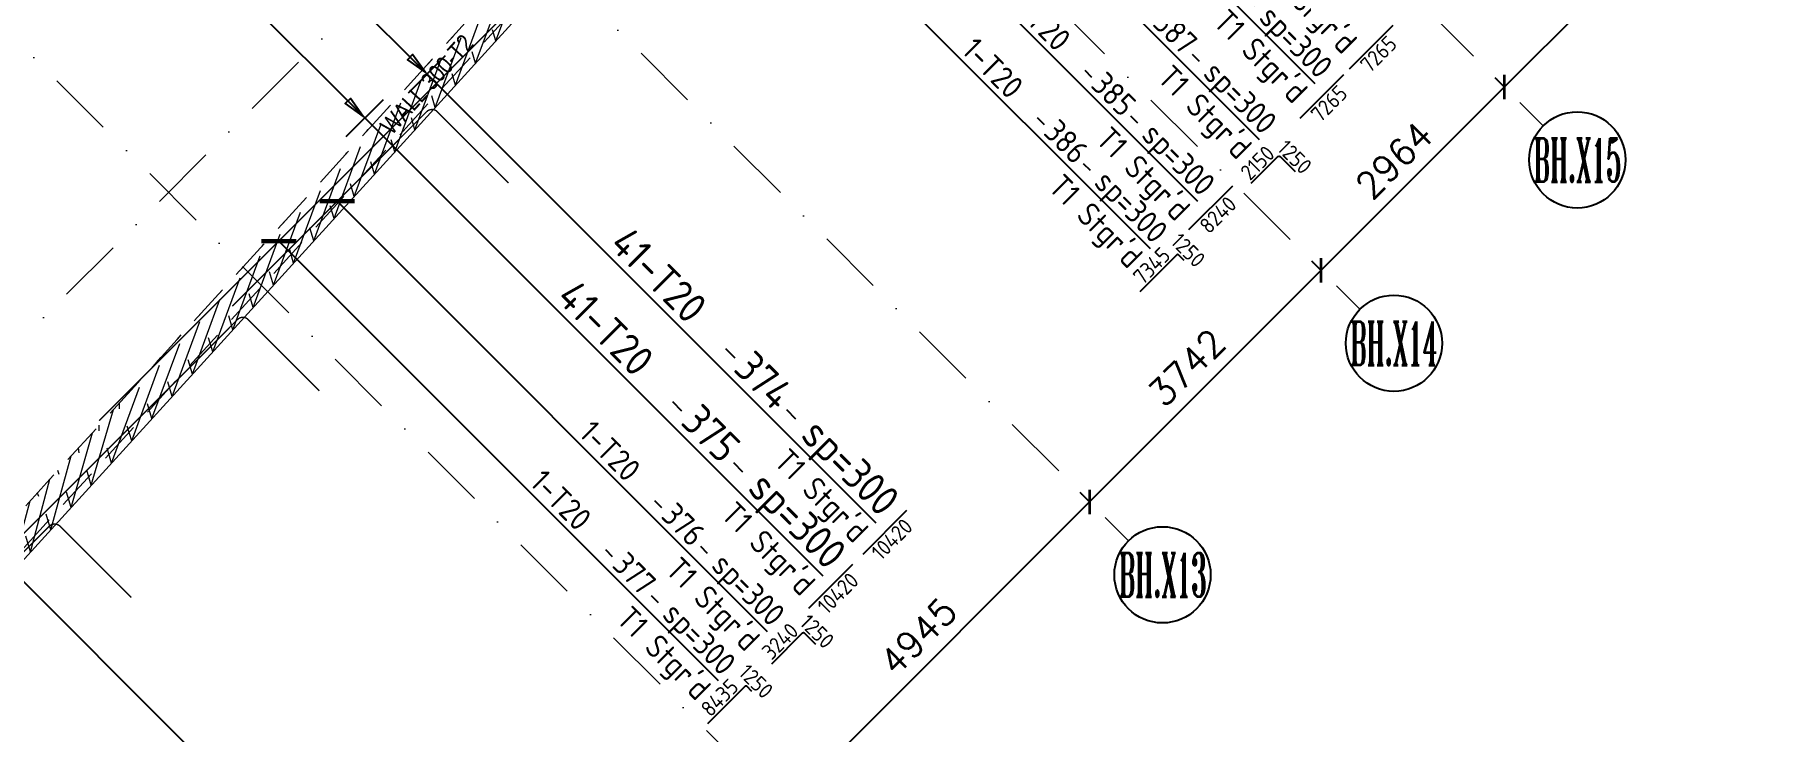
# Model space of a CAD drawing. Extents: x 660761725 to 1323371458, y 2734871439 to 5470067957.
# Drawn here: x 661637868 to 661657642, y 2735052167 to 2735060130 of the extents above; entities that cross this region are included whole.
import ezdxf
from ezdxf.enums import TextEntityAlignment as Align

# ---------------------------------------------------------------- set-up
doc = ezdxf.new("R2010")
doc.units = 0
for name, pattern in [('AXES', [1.95, 1.2, -0.25, 0.25, -0.25]), ('Hidden', [714.375, 476.25, -238.125]), ('sbp_axis_short', [10, 5, -2.5, 0, -2.5])]:
    doc.linetypes.add(name, pattern=pattern)
doc.layers.add('A-DETL', color=5, linetype='Continuous', lineweight=9, true_color=0x0000ff)
for name, color, linetype, lineweight in [('A-FLOR-PATT', 7, 'Continuous', 15), ('A-ROOF', 7, 'Continuous', 15), ('A-WALL-IDEN', 7, 'Continuous', 9), ('S-GRID', 7, 'Continuous', 9), ('S-GRID-IDEN', 7, 'Continuous', 13)]:
    doc.layers.add(name, color=color, linetype=linetype, lineweight=lineweight)
for name, color, linetype in [('S-AXIS', 20, 'AXES'), ('S-DIMO', 100, 'Continuous'), ('S-RBAR-T20', 10, 'Continuous'), ('S-RDIMO', 8, 'Continuous'), ('S-RSYMB', 7, 'Continuous'), ('S-SIMPLETEXT', 7, 'Continuous')]:
    doc.layers.add(name, color=color, linetype=linetype)
doc.styles.add('Arial Narrow_1', font='ARIALN.TTF', dxfattribs={"height": 199.9999999999998})
doc.styles.add('ARMACAD', font='isocp.shx')
doc.styles.add('ROMANS', font='romans.shx')
doc.styles.add('ROMANT', font='romant')
doc.dimstyles.new('S-DIMO-100', dxfattribs={"dimscale": 100, "dimtxt": 3, "dimasz": 2, "dimexe": 1.5, "dimexo": 1.5, "dimgap": 1.5, "dimtad": 1, "dimdec": 0, "dimzin": 12, "dimdsep": 46, "dimtxsty": 'ROMANS', "dimblk": 'ARCHTICK', "dimcen": 0.09, "dimdle": 1.5, "dimclrd": 8, "dimclre": 8, "dimclrt": 4, "dimadec": 0, "dimazin": 3, "dimtfac": 1, "dimtdec": 0, "dimtix": 1, "dimtmove": 1, "dimatfit": 3, "dimfxl": 1, "dimtolj": 1, "dimtzin": 0, "dimarcsym": 0})
pattern_1 = [(74.99999999999999, (0, 0), (-153.3407249233896, 41.08752341002518), [])]

# ---------------------------------------------------------------- blocks, each defined once
blk = doc.blocks.new('_ARCHTICK')
at = {"color": 0, "linetype": 'ByBlock', "const_width": 0.15}
blk.add_lwpolyline([(-0.5, -0.5), (0.5, 0.5)], dxfattribs=at)
blk = doc.blocks.new('*D123')
at = {"layer": 'S-DIMO', "color": 8, "lineweight": -2, "transparency": 16777216}
for p, q in [((662690999.6410098, 2734559848.83957), (662686880.7433155, 2734555729.943264)), ((662690887.5083007, 2734559748.840247), (662690787.5089755, 2734559848.839605)), ((662686980.7433349, 2734555842.075281), (662686880.7433512, 2734555942.075298))]:
    blk.add_line(p, q, dxfattribs=at)
at = {"layer": 'S-DIMO', "color": 8, "lineweight": -2, "transparency": 16777216, "xscale": 200, "yscale": 200, "zscale": 200}
for p, rotation in [((662690893.5749748, 2734559742.773571), 44.99999034024764), ((662686986.8093505, 2734555836.009264), 224.9999903402476)]:
    blk.add_blockref('_ARCHTICK', p, dxfattribs=dict(at, rotation=rotation))
at = {"layer": 'S-DIMO', "color": 4, "transparency": 16777216, "insert": (662688728.0601642, 2734558001.523488), "char_height": 300, "width": 199.5440968434552, "attachment_point": 5, "rotation": 44.999990340247656, "style": 'ROMANS'}
blk.add_mtext('\\A1;5525', dxfattribs=at)
blk = doc.blocks.new('*D124')
at = {"layer": 'S-DIMO', "color": 8, "lineweight": -2, "transparency": 16777216}
for p, q in [((662687092.8757389, 2734555942.074909), (662684784.9072917, 2734553634.107241)), ((662686980.7433349, 2734555842.075281), (662686880.7437046, 2734555942.074945)), ((662684885.3474623, 2734553745.799106), (662684784.9073274, 2734553846.239275))]:
    blk.add_line(p, q, dxfattribs=at)
at = {"layer": 'S-DIMO', "color": 8, "lineweight": -2, "transparency": 16777216, "xscale": 200, "yscale": 200, "zscale": 200}
for p, rotation in [((662686986.8097038, 2734555836.00891), 44.99999034024764), ((662684890.9733267, 2734553740.17324), 224.9999903402476)]:
    blk.add_blockref('_ARCHTICK', p, dxfattribs=dict(at, rotation=rotation))
at = {"layer": 'S-DIMO', "color": 4, "transparency": 16777216, "insert": (662685726.7595167, 2734555000.223145), "char_height": 300, "width": 199.5440968434552, "attachment_point": 5, "rotation": 44.999990340247656, "style": 'ROMANS'}
blk.add_mtext('\\A1;2964', dxfattribs=at)
blk = doc.blocks.new('*D125')
at = {"layer": 'S-DIMO', "color": 8, "lineweight": -2, "transparency": 16777216}
for p, q in [((662684997.0398092, 2734553846.238792), (662682139.2364061, 2734550988.436352)), ((662684885.3474623, 2734553745.799106), (662684784.9077749, 2734553846.238827)), ((662682239.2364242, 2734551100.56837), (662682139.2364419, 2734551200.568387))]:
    blk.add_line(p, q, dxfattribs=at)
at = {"layer": 'S-DIMO', "color": 8, "lineweight": -2, "transparency": 16777216, "xscale": 200, "yscale": 200, "zscale": 200}
for p, rotation in [((662684890.9737742, 2734553740.172792), 44.99999034024764), ((662682245.3024411, 2734551094.502351), 224.9999903402476)]:
    blk.add_blockref('_ARCHTICK', p, dxfattribs=dict(at, rotation=rotation))
at = {"layer": 'S-DIMO', "color": 4, "transparency": 16777216, "insert": (662683356.0061091, 2734552629.469642), "char_height": 300, "width": 199.5440968434552, "attachment_point": 5, "rotation": 44.999990340247656, "style": 'ROMANS'}
blk.add_mtext('\\A1;3742', dxfattribs=at)
blk = doc.blocks.new('*D126')
at = {"layer": 'S-DIMO', "color": 8, "lineweight": -2, "transparency": 16777216}
for p, q in [((662682351.3690652, 2734551200.567761), (662678642.5908796, 2734547491.790826)), ((662682239.2364242, 2734551100.56837), (662682139.2370309, 2734551200.567798)), ((662678742.590898, 2734547603.922844), (662678642.5909153, 2734547703.922861))]:
    blk.add_line(p, q, dxfattribs=at)
at = {"layer": 'S-DIMO', "color": 8, "lineweight": -2, "transparency": 16777216, "xscale": 200, "yscale": 200, "zscale": 200}
for p, rotation in [((662682245.3030301, 2734551094.501762), 44.99999034024764), ((662678748.6569146, 2734547597.856826), 224.9999903402476)]:
    blk.add_blockref('_ARCHTICK', p, dxfattribs=dict(at, rotation=rotation))
at = {"layer": 'S-DIMO', "color": 4, "transparency": 16777216, "insert": (662680284.8479737, 2734549558.311364), "char_height": 300, "width": 199.5440968434552, "attachment_point": 5, "rotation": 44.999990340247656, "style": 'ROMANS'}
blk.add_mtext('\\A1;4945', dxfattribs=at)
blk = doc.blocks.new('*U1142')
at = {"layer": 'S-AXIS', "color": 3, "linetype": 'Continuous'}
blk.add_circle((0, 5.5), 5.5, dxfattribs=at)
at = {"layer": 'S-AXIS', "color": 3, "linetype": 'Continuous', "ltscale": 0.5, "style": 'ROMANT', "width": 0.4, "flags": 8}
blk.add_attdef('A', text='', height=5, dxfattribs=at).set_placement((0, 5.5), align=Align.MIDDLE_CENTER)
blk = doc.blocks.new('I am… Atomic.')
at = {"layer": 'A-FLOR-PATT', "transparency": 33554600}
h = blk.add_hatch(dxfattribs=at)
h.set_pattern_fill('ANSI31', color=8, scale=50, angle=30, style=0)
h.set_pattern_definition(pattern_1)
edge = h.paths.add_edge_path()
edge.add_line((662389967.6433319, 2734579123.010657), (662390007.8012236, 2734579503.468677))
edge.add_line((662342114.705975, 2734544592.546931), (662390007.8012234, 2734579503.468677))
edge.add_line((662363195.8073889, 2734559608.047176), (662389967.7690635, 2734579123.040917))
edge.add_line((662362417.6524743, 2734559040.823584), (662363719.8899552, 2734559990.06879))
edge.add_line((662346720.4841449, 2734547598.623516), (662362783.6519626, 2734559307.613063))
edge.add_line((662345821.5310795, 2734546943.346041), (662347578.010761, 2734548223.703842))
edge.add_line((662342292.6126368, 2734544370.997322), (662346307.4227723, 2734547297.529027))
edge.add_line((662325865.2845687, 2734528370.671522), (662342114.6925843, 2734544592.5523))
edge.add_line((662340490.7204528, 2734542572.157625), (662342149.9785906, 2734544228.604904))
edge.add_line((662339422.0417168, 2734541505.28928), (662341320.3495216, 2734543400.381265))
edge.add_line((662336597.6306283, 2734538685.662872), (662340136.8031961, 2734542218.839921))
edge.add_line((662332705.8949801, 2734534800.520002), (662336243.7133716, 2734538332.345168))
edge.add_line((662332253.0745114, 2734534348.466631), (662332782.9359009, 2734534877.430412))
edge.add_line((662326312.3910785, 2734528417.846987), (662332351.9776915, 2734534447.202265))
edge.add_line((662325865.2845687, 2734528370.671522), (662326312.3910785, 2734528417.846987))
h = blk.add_hatch(dxfattribs=at)
h.set_pattern_fill('ANSI31', color=8, scale=50, angle=30, style=0)
h.set_pattern_definition(pattern_1)
edge = h.paths.add_edge_path()
edge.add_line((662389967.6433319, 2734579123.010657), (662390007.8012236, 2734579503.468677))
edge.add_line((662390178.8400514, 2734578972.951882), (662393574.2351673, 2734576558.543434))
edge.add_line((662390389.9110394, 2734578822.862847), (662389967.7690635, 2734579123.040917))
edge.add_line((662401600.1085552, 2734571260.373601), (662390007.8012234, 2734579503.468677))
edge.add_line((662401045.2346829, 2734570742.112331), (662400996.5411683, 2734571280.666277))
edge.add_line((662400996.5411683, 2734571280.666277), (662391834.41239, 2734577795.702194))
edge.add_line((662401631.7932035, 2734570909.939), (662401600.1085552, 2734571260.373601))
edge.add_line((662398386.0115408, 2734568087.393885), (662401045.2346829, 2734570742.112331))
edge.add_line((662378065.801715, 2734545768.423274), (662383150.2610395, 2734551353.010825))
edge.add_line((662383150.2610395, 2734551353.010825), (662388234.7203641, 2734556937.598375))
edge.add_line((662388234.7203641, 2734556937.598375), (662393319.1796887, 2734562522.185926))
edge.add_line((662393319.1796887, 2734562522.185926), (662398403.6390133, 2734568106.773477))
edge.add_line((662377177.0145457, 2734544792.211362), (662378389.7704264, 2734546124.258873))
edge.add_line((662345219.5168241, 2734509691.243385), (662350637.7770958, 2734515642.46591))
edge.add_line((662350637.7770958, 2734515642.46591), (662356056.0373675, 2734521593.688435))
edge.add_line((662356056.0373675, 2734521593.688435), (662361474.2976393, 2734527544.91096))
edge.add_line((662361474.2976393, 2734527544.91096), (662366892.5579109, 2734533496.133485))
edge.add_line((662366892.5579109, 2734533496.133485), (662372310.8181826, 2734539447.35601))
edge.add_line((662372310.8181826, 2734539447.35601), (662377729.0784543, 2734545398.578536))
edge.add_line((662345267.5598451, 2734509156.384884), (662400082.3408674, 2734569362.972085))
edge.add_line((662401418.6805061, 2734570690.601139), (662400941.3227103, 2734570214.051982))
edge.add_line((662400082.3408674, 2734569362.972085), (662401631.7932035, 2734570909.939))
h = blk.add_hatch(dxfattribs=at)
h.set_pattern_fill('ANSI31', color=8, scale=50, angle=30, style=0)
h.set_pattern_definition(pattern_1)
edge = h.paths.add_edge_path()
edge.add_line((662345468.2720397, 2734510142.524049), (662345661.1307589, 2734509588.669044))
edge.add_line((662345219.5168241, 2734509691.243385), (662350637.7770958, 2734515642.46591))
edge.add_line((662350637.7770958, 2734515642.46591), (662356056.0373675, 2734521593.688435))
edge.add_line((662356056.0373675, 2734521593.688435), (662361474.2976393, 2734527544.91096))
edge.add_line((662361474.2976393, 2734527544.91096), (662366892.5579109, 2734533496.133485))
edge.add_line((662366892.5579109, 2734533496.133485), (662372310.8181826, 2734539447.35601))
edge.add_line((662372310.8181826, 2734539447.35601), (662377729.0784543, 2734545398.578536))
edge.add_line((662345267.5598451, 2734509156.384884), (662400082.3408674, 2734569362.972085))
at = {"layer": 'A-DETL', "color": 8, "linetype": 'Hidden', "lineweight": 9}
blk.add_line((662399013.4511831, 2734568320.204953), (662345232.817815, 2734509249.488402), dxfattribs=at)
at = {"layer": 'A-DETL', "color": 8, "linetype": 'Hidden', "lineweight": 9, "flags": 128}
blk.add_lwpolyline([(662378065.801715, 2734545768.423274), (662383150.2610395, 2734551353.010825), (662388234.7203641, 2734556937.598375), (662393319.1796887, 2734562522.185926), (662398403.6390133, 2734568106.773477)], dxfattribs=at)
at = {"layer": 'A-ROOF', "color": 8, "lineweight": 13}
blk.add_line((662345267.5598451, 2734509156.384884), (662400082.3408674, 2734569362.972085), dxfattribs=at)
at = {"layer": 'A-WALL-IDEN', "color": 8, "insert": (662386908.9585571, 2734555410.929835), "char_height": 199.9999999999998, "width": 1771.729374999998, "attachment_point": 1, "rotation": 47.68386439457864, "style": 'Arial Narrow_1'}
blk.add_mtext('WALL 300-T2', dxfattribs=at)
blk = doc.blocks.new('CADF_02')
at = {"color": 0}
blk.add_lwpolyline([(0, 0), (2.5, -0.4166666679084301), (2.5, 0.4166666679084301)], close=True, dxfattribs=at)
blk = doc.blocks.new('cadf_03')
at = {"color": 8}
blk.add_lwpolyline([(-3.725290298461914e-09, 2.99999999627471), (3.725290298461914e-09, -3.000000007450581)], dxfattribs=at)
blk.add_blockref('CADF_02', (0.2513523101806641, 0), dxfattribs=at)
blk = doc.blocks.new('cadf_10')
at = {"color": 1}
for p, q in [((-4.158496580606208, 1.201089783226742), (-5.644468778018359, 1.201089783226742)), ((4.158496580606207, 1.201089783226742), (5.644468778018359, 1.201089783226742))]:
    blk.add_line(p, q, dxfattribs=at)
at = {"style": 'ARMACAD'}
for tag, p in [('$COM1', (-10.93526643674234, 2.542619974829577)), ('$COM2', (-9.757982686735758, -5.302973364669228))]:
    blk.add_attdef(tag, text='', height=3.5, dxfattribs=at).set_placement(p, align=Align.BOTTOM_RIGHT)
at = {"color": 1, "style": 'ARMACAD'}
blk.add_attdef('$NUM', text='', height=3.5, dxfattribs=at).set_placement((0, 0), align=Align.CENTER)
blk = doc.blocks.new('*U598', base_point=(661648186.4034895, 2735054970.131433))
at = {"layer": 'S-RSYMB'}
blk.add_lwpolyline([(661648186.4034895, 2735054720.131447), (661648686.4034895, 2735055220.13142)], dxfattribs=at)
at = {"layer": 'S-RSYMB', "style": 'ARMACAD'}
blk.add_attdef('D0', text='', height=180, rotation=44.99999841450828, dxfattribs=at).set_placement((661648517.720767, 2735054888.814151), align=Align.MIDDLE_CENTER)
blk = doc.blocks.new('*U599', base_point=(661647071.0302676, 2735053854.758277))
at = {"layer": 'S-RSYMB'}
blk.add_lwpolyline([(661647071.0302676, 2735053604.758291), (661647571.0302676, 2735054104.758263)], dxfattribs=at)
at = {"layer": 'S-RSYMB', "style": 'ARMACAD'}
blk.add_attdef('D0', text='', height=180, rotation=44.99999840987368, dxfattribs=at).set_placement((661647402.3475451, 2735053773.440995), align=Align.MIDDLE_CENTER)
blk = doc.blocks.new('cadf_04')
at = {"color": 8, "const_width": 0.5000000000000002}
blk.add_lwpolyline([(1.414213560521603, 1.414213564246893), (-1.414213556796312, -1.414213556796312)], dxfattribs=at)
blk = doc.blocks.new('*U600', base_point=(661645920.5162425, 2735052704.244319))
at = {"layer": 'S-RSYMB'}
blk.add_lwpolyline([(661645696.5578104, 2735052526.371311), (661646048.2827357, 2735052878.096217, -0.4142135623730951), (661646067.6983781, 2735052878.096217), (661646196.5578104, 2735052749.236777)], format="xyb", dxfattribs=at)
at = {"layer": 'S-RSYMB', "style": 'ARMACAD'}
for tag, rotation, p in [('D0', 44.99999841727993, (661645791.1029955, 2735052783.551046)), ('D1', 314.9999984187696, (661646213.4453764, 2735052894.983774))]:
    blk.add_attdef(tag, text='', height=180, rotation=rotation, dxfattribs=at).set_placement(p, align=Align.MIDDLE_CENTER)
blk = doc.blocks.new('*U601', base_point=(661644200.3840913, 2735050984.112269))
at = {"layer": 'S-RSYMB'}
blk.add_lwpolyline([(661643941.7988442, 2735050767.475664), (661644373.2120544, 2735051198.88885, -0.4142135623730951), (661644382.1930418, 2735051198.88885), (661644441.7988442, 2735051139.283044)], format="xyb", dxfattribs=at)
at = {"layer": 'S-RSYMB', "style": 'ARMACAD'}
for tag, rotation, p in [('D1', 314.9999984187696, (661644493.3132252, 2735051250.403224)), ('D0', 44.99999841044806, (661644076.1881717, 2735051064.499539))]:
    blk.add_attdef(tag, text='', height=180, rotation=rotation, dxfattribs=at).set_placement(p, align=Align.MIDDLE_CENTER)
blk = doc.blocks.new('*U606', base_point=(661652698.6487508, 2735059482.37643))
at = {"layer": 'S-RSYMB'}
blk.add_lwpolyline([(661652698.6487508, 2735059232.376444), (661653198.6487508, 2735059732.376416)], dxfattribs=at)
at = {"layer": 'S-RSYMB', "style": 'ARMACAD'}
blk.add_attdef('D0', text='', height=180, rotation=44.99999841251334, dxfattribs=at).set_placement((661653029.9660283, 2735059401.059148), align=Align.MIDDLE_CENTER)
blk = doc.blocks.new('*U607', base_point=(661654010.6617222, 2735060794.389325))
at = {"layer": 'S-RSYMB'}
blk.add_lwpolyline([(661654010.6617222, 2735060544.389338), (661654510.6617222, 2735061044.389311)], dxfattribs=at)
at = {"layer": 'S-RSYMB', "style": 'ARMACAD'}
blk.add_attdef('D0', text='', height=180, rotation=44.99999841650201, dxfattribs=at).set_placement((661654341.9789997, 2735060713.072042), align=Align.MIDDLE_CENTER)
blk = doc.blocks.new('*U609', base_point=(661650689.6870089, 2735057473.414806))
at = {"layer": 'S-RSYMB'}
blk.add_lwpolyline([(661650689.6870089, 2735057223.41482), (661651189.6870089, 2735057723.414792)], dxfattribs=at)
at = {"layer": 'S-RSYMB', "style": 'ARMACAD'}
blk.add_attdef('D0', text='', height=180, rotation=44.99999841094127, dxfattribs=at).set_placement((661651021.0042864, 2735057392.097524), align=Align.MIDDLE_CENTER)
blk = doc.blocks.new('*U610', base_point=(661650813.4595606, 2735057597.18735))
at = {"layer": 'S-RSYMB'}
blk.add_lwpolyline([(661650558.6659098, 2735057384.795314), (661650981.3533453, 2735057807.482727, -0.4142135623730951), (661650991.4769152, 2735057807.482726), (661651058.6659096, 2735057740.293728)], format="xyb", dxfattribs=at)
at = {"layer": 'S-RSYMB', "style": 'ARMACAD'}
for tag, rotation, p in [('D1', 314.9999984187696, (661651106.3886945, 2735057855.205504)), ('D0', 44.99999841257939, (661650688.69235, 2735057677.456303))]:
    blk.add_attdef(tag, text='', height=180, rotation=rotation, dxfattribs=at).set_placement(p, align=Align.MIDDLE_CENTER)
blk = doc.blocks.new('*U611', base_point=(661652060.369249, 2735058844.096966))
at = {"layer": 'S-RSYMB'}
blk.add_lwpolyline([(661652060.369249, 2735058689.50245), (661652364.2393999, 2735058993.372584, -0.4142135623730951), (661652389.9213091, 2735058993.372584), (661652560.369249, 2735058822.924634)], format="xyb", dxfattribs=at)
at = {"layer": 'S-RSYMB', "style": 'ARMACAD'}
for tag, rotation, p in [('D0', 44.99999842137109, (661652130.987047, 2735058922.754799)), ('D1', 314.9999984187696, (661652556.4625611, 2735058989.465887))]:
    blk.add_attdef(tag, text='', height=180, rotation=rotation, dxfattribs=at).set_placement(p, align=Align.MIDDLE_CENTER)
blk = doc.blocks.new('I am… All Range.')
at = {"layer": 'S-GRID', "color": 8, "linetype": 'sbp_axis_short', "lineweight": 13, "ltscale": 150}
for p, q in [((662664888.7277402, 2734577934.090839), (662687431.1831487, 2734555391.635431)), ((662627061.1529542, 2734509978.252891), (662693164.7237693, 2734576081.823706)), ((662662792.38458, 2734575837.747679), (662685335.3221155, 2734553295.930852)), ((662660147.2208296, 2734573192.583929), (662682689.8586049, 2734550649.946153)), ((662656650.5753036, 2734569695.938403), (662679193.2130787, 2734547153.300627))]:
    blk.add_line(p, q, dxfattribs=at)
at = {"layer": 'S-GRID-IDEN', "color": 9}
ref = blk.add_blockref('*U1142', (662687820.0997369, 2734554452.73456), dxfattribs=dict(at, xscale=100.0000000000075, yscale=100, zscale=100.0000000000028, rotation=359.9999999381469))
ref.add_attrib('A', 'BH.X15', dxfattribs={"layer": 'S-AXIS', "color": 3, "linetype": 'Continuous', "ltscale": 0.5, "height": 499.9999999999999, "rotation": 359.9999999381469, "style": 'ROMANT', "width": 0.4000000000000299}).set_placement((662687820.0997375, 2734555002.73456), align=Align.MIDDLE_CENTER)
ref = blk.add_blockref('*U1142', (662685724.2387037, 2734552357.029982), dxfattribs=dict(at, xscale=100.0000000000075, yscale=100, zscale=100.0000000000028, rotation=359.9999999381469))
ref.add_attrib('A', 'BH.X14', dxfattribs={"layer": 'S-AXIS', "color": 3, "linetype": 'Continuous', "ltscale": 0.5, "height": 499.9999999999999, "rotation": 359.9999999381469, "style": 'ROMANT', "width": 0.4000000000000299}).set_placement((662685724.2387043, 2734552907.029981), align=Align.MIDDLE_CENTER)
ref = blk.add_blockref('*U1142', (662683078.7751931, 2734549711.045283), dxfattribs=dict(at, xscale=100.0000000000075, yscale=100, zscale=100.0000000000028, rotation=359.9999999381469))
ref.add_attrib('A', 'BH.X13', dxfattribs={"layer": 'S-AXIS', "color": 3, "linetype": 'Continuous', "ltscale": 0.5, "height": 499.9999999999999, "rotation": 359.9999999381469, "style": 'ROMANT', "width": 0.4000000000000299}).set_placement((662683078.7751937, 2734550261.045282), align=Align.MIDDLE_CENTER)
at = {"layer": 'S-DIMO', "color": 3}
for base, p1, p2, picture, middle in [((662686986.8093505, 2734555836.009264), (662690993.5743002, 2734559642.774212), (662687086.809334, 2734555736.009246), '*D123', (662688728.0601642, 2734558001.523488)), ((662684890.9733267, 2734553740.17324), (662687086.809334, 2734555736.009246), (662684991.4134618, 2734553639.733071), '*D124', (662685726.7595167, 2734555000.223145)), ((662682245.3024411, 2734551094.502351), (662684991.4134618, 2734553639.733071), (662682345.3024235, 2734550994.502335), '*D125', (662683356.0061091, 2734552629.469642)), ((662678748.6569146, 2734547597.856826), (662682345.3024235, 2734550994.502335), (662678848.6568973, 2734547497.856809), '*D126', (662680284.8479737, 2734549558.311364))]:
    dim = blk.add_linear_dim(base=base, p1=p1, p2=p2, angle=44.99999034024766, dimstyle='S-DIMO-100', dxfattribs=at)
    dim.commit()
    dim.dimension.update_dxf_attribs({"geometry": picture, "text_midpoint": middle})

msp = doc.modelspace()

# ---------------------------------------------------------------- linework, layer by layer
at = {"layer": 'S-RBAR-T20', "linetype": 'Hidden', "const_width": 16}
for points in [[(661638606.5877622, 2735055717.977428), (661644499.823756, 2735061611.213095, -0.4142135623730951), (661644622.5067825, 2735061611.213092), (661645436.7402185, 2735060796.979611)], [(661640126.5808498, 2735057026.411466), (661642349.0506305, 2735059248.881124, -0.4142135623730951), (661642471.733657, 2735059248.88112), (661643285.967093, 2735058434.647639)], [(661633281.2774758, 2735049968.40338), (661640186.6256386, 2735056873.75116, -0.4142135623730951), (661640309.3086652, 2735056873.751157), (661641123.5421011, 2735056059.517676)], [(661634801.2705634, 2735051276.837418), (661638035.8525126, 2735054511.419188, -0.4142135623730951), (661638158.5355392, 2735054511.419185), (661638972.7689751, 2735053697.185704)]]:
    msp.add_lwpolyline(points, format="xyb", dxfattribs=at)
at = {"layer": 'S-RDIMO'}
for p, q in [((661633892.2288786, 2735068140.120107), (661642354.1269761, 2735059678.221528)), ((661633180.1365541, 2735067639.586786), (661641642.0346515, 2735059177.688206)), ((661646686.4063305, 2735064111.994179), (661651865.9148867, 2735058932.485319)), ((661645333.7171618, 2735062970.864049), (661650619.0051985, 2735057685.575704)), ((661641326.6215104, 2735058226.452058), (661646243.2512593, 2735053309.822021)), ((661640659.5409193, 2735057770.930466), (661645681.950148, 2735052748.520943))]:
    msp.add_line(p, q, dxfattribs=at)
for points in [[(661644144.9433659, 2735067930.016297), (661652504.1943885, 2735059570.764783)], [(661645663.8933984, 2735063725.304323), (661651161.3134599, 2735058227.883933)], [(661642354.1269761, 2735059678.221528), (661647482.888748, 2735054549.459437)], [(661641642.0346515, 2735059177.688206), (661646876.5759053, 2735053943.14663)], [(661637357.8785961, 2735054257.709367), (661642274.5083323, 2735049341.079327)]]:
    msp.add_lwpolyline(points, dxfattribs=at)

# ---------------------------------------------------------------- block references
at = {"layer": 'S-AXIS'}
for name, p in [('I am… All Range.', (-1032317.531363606, 503695.4297404289)), ('I am… Atomic.', (-745106.9118326902, 503695.4297404289))]:
    msp.add_blockref(name, p, dxfattribs=at)
at = {"layer": 'S-RDIMO'}
for name, p, xscale, yscale, zscale, rotation in [('cadf_03', (661642354.1269761, 2735059678.221528), 100, 100, 100, 134.9999982914981), ('cadf_03', (661641642.0346515, 2735059177.688206), 100, 100, 100, 134.9999983197309), ('cadf_04', (661641326.6215098, 2735058226.452057), 100, 100, 100, 314.9999983237989), ('cadf_04', (661640659.5409193, 2735057770.930466), 100.0000000000001, 100.0000000000001, 100.0000000000001, 314.9999983184308)]:
    msp.add_blockref(name, p, dxfattribs=dict(at, xscale=xscale, yscale=yscale, zscale=zscale, rotation=rotation))
at = {"layer": 'S-RSYMB'}
for name, p, values in [('*U607', (661652899.0248286, 2735059988.35255), {'D0': '7265'}), ('*U606', (661652333.9167662, 2735059423.24452), {'D0': '7265'}), ('*U611', (661651776.4919246, 2735058586.508085, 1e-08), {'D0': '2150', 'D1': '1250'}), ('*U609', (661651063.5198646, 2735058151.403757), {'D0': '8240'}), ('*U610', (661650761.5740653, 2735057407.552026, 1e-08), {'D0': '7345', 'D1': '1250'}), ('*U598', (661647337.4315114, 2735054444.357395), {'D0': '10420'}), ('*U599', (661646720.0099611, 2735053826.935881), {'D0': '10420'}), ('*U600', (661646519.5138475, 2735053118.751881, 1e-08), {'D0': '3240', 'D1': '1250'}), ('*U601', (661645821.9902258, 2735052472.784336, 1e-08), {'D0': '8435', 'D1': '1250'})]:
    msp.add_blockref(name, p, dxfattribs=at).add_auto_attribs(values)
at = {"layer": 'S-SIMPLETEXT'}
ref = msp.add_blockref('cadf_10', (661651454.6051514, 2735060699.903597), dxfattribs=dict(at, xscale=74.99999998083516, yscale=75, zscale=75, rotation=314.9999983257133))
ref.add_attrib('$NUM', '382', dxfattribs={"color": 1, "height": 262.5, "rotation": 315, "style": 'ARMACAD', "flags": 2}).set_placement((661651454.6051514, 2735060699.903597), align=Align.CENTER)
ref.add_attrib('$COM1', '27-T20         sp=300', dxfattribs={"height": 262.5, "rotation": 315, "style": 'ARMACAD', "flags": 2}).set_placement((661652543.9691461, 2735059610.539538), align=Align.RIGHT)
ref = msp.add_blockref('cadf_10', (661650816.3256495, 2735060061.624133), dxfattribs=dict(at, xscale=74.99999998083516, yscale=75, zscale=75, rotation=314.9999983257133))
ref.add_attrib('$NUM', '387', dxfattribs={"color": 1, "height": 262.5, "rotation": 315, "style": 'ARMACAD', "flags": 2}).set_placement((661650816.3256495, 2735060061.624133), align=Align.CENTER)
ref.add_attrib('$COM1', '1-T20         sp=300', dxfattribs={"height": 262.5, "rotation": 315, "style": 'ARMACAD', "flags": 2}).set_placement((661651905.6896443, 2735058972.260075), align=Align.RIGHT)
ref = msp.add_blockref('cadf_10', (661650111.7242227, 2735059357.022747), dxfattribs=dict(at, xscale=74.99999998083516, yscale=75, zscale=75, rotation=314.9999983257133))
ref.add_attrib('$NUM', '385', dxfattribs={"color": 1, "height": 262.5, "rotation": 315, "style": 'ARMACAD', "flags": 2}).set_placement((661650111.7242227, 2735059357.022747), align=Align.CENTER)
ref.add_attrib('$COM1', '14-T20         sp=300', dxfattribs={"height": 262.5, "rotation": 315, "style": 'ARMACAD', "flags": 2}).set_placement((661651201.0882175, 2735058267.658689), align=Align.RIGHT)
ref = msp.add_blockref('cadf_10', (661649569.4159613, 2735058814.714518), dxfattribs=dict(at, xscale=74.99999998083516, yscale=75, zscale=75, rotation=314.9999983257133))
ref.add_attrib('$NUM', '386', dxfattribs={"color": 1, "height": 262.5, "rotation": 315, "style": 'ARMACAD', "flags": 2}).set_placement((661649569.4159613, 2735058814.714518), align=Align.CENTER)
ref.add_attrib('$COM1', '1-T20         sp=300', dxfattribs={"height": 262.5, "rotation": 315, "style": 'ARMACAD', "flags": 2}).set_placement((661650658.779956, 2735057725.350459), align=Align.RIGHT)
ref = msp.add_blockref('cadf_10', (661646083.4364319, 2735056054.977856), dxfattribs=dict(at, xscale=100, yscale=100, zscale=100, rotation=314.9999983199227))
ref.add_attrib('$NUM', '374', dxfattribs={"color": 1, "height": 350, "rotation": 314.9999983199227, "style": 'ARMACAD', "flags": 2}).set_placement((661646083.4364319, 2735056054.977856), align=Align.CENTER)
ref.add_attrib('$COM1', '41-T20         sp=300', dxfattribs={"height": 350, "rotation": 314.9999983199227, "style": 'ARMACAD', "flags": 2}).set_placement((661647535.9217582, 2735054602.492445), align=Align.RIGHT)
ref = msp.add_blockref('cadf_10', (661645477.1235894, 2735055448.665049), dxfattribs=dict(at, xscale=100, yscale=100, zscale=100, rotation=314.9999983157905))
ref.add_attrib('$NUM', '375', dxfattribs={"color": 1, "height": 350, "rotation": 314.9999983157905, "style": 'ARMACAD', "flags": 2}).set_placement((661645477.1235894, 2735055448.665049), align=Align.CENTER)
ref.add_attrib('$COM1', '41-T20         sp=300', dxfattribs={"height": 350, "rotation": 314.9999983157905, "style": 'ARMACAD', "flags": 2}).set_placement((661646929.6089156, 2735053996.179637), align=Align.RIGHT)
ref = msp.add_blockref('cadf_10', (661645193.6620222, 2735054438.960835), dxfattribs=dict(at, xscale=74.99999998083516, yscale=75, zscale=75, rotation=314.9999983257133))
ref.add_attrib('$NUM', '376', dxfattribs={"color": 1, "height": 262.5, "rotation": 315, "style": 'ARMACAD', "flags": 2}).set_placement((661645193.6620222, 2735054438.960835), align=Align.CENTER)
ref.add_attrib('$COM1', '1-T20         sp=300', dxfattribs={"height": 262.5, "rotation": 315, "style": 'ARMACAD', "flags": 2}).set_placement((661646283.026017, 2735053349.596776), align=Align.RIGHT)
ref = msp.add_blockref('cadf_10', (661644632.3609109, 2735053877.659757), dxfattribs=dict(at, xscale=74.99999998083516, yscale=75, zscale=75, rotation=314.9999983257133))
ref.add_attrib('$NUM', '377', dxfattribs={"color": 1, "height": 262.5, "rotation": 315, "style": 'ARMACAD', "flags": 2}).set_placement((661644632.3609109, 2735053877.659757), align=Align.CENTER)
ref.add_attrib('$COM1', '1-T20         sp=300', dxfattribs={"height": 262.5, "rotation": 315, "style": 'ARMACAD', "flags": 2}).set_placement((661645721.7249056, 2735052788.295698), align=Align.RIGHT)

# ---------------------------------------------------------------- texts
at = {"layer": 'S-SIMPLETEXT', "style": 'ARMACAD'}
for p in [(661652822.6020495, 2735059889.545239), (661652257.4939882, 2735059324.43721), (661651619.2144866, 2735058686.157746), (661650914.6130599, 2735057981.556362), (661650372.3047985, 2735057439.248132), (661647236.1883472, 2735054303.131865), (661646629.8755003, 2735053696.81906), (661645996.5508496, 2735053063.494446), (661645435.2497383, 2735052502.193367)]:
    msp.add_text("T1 Stgr'd", height=262.4999999999999, rotation=315, dxfattribs=at).set_placement(p, align=Align.RIGHT)

doc.saveas('drawing.dxf')
